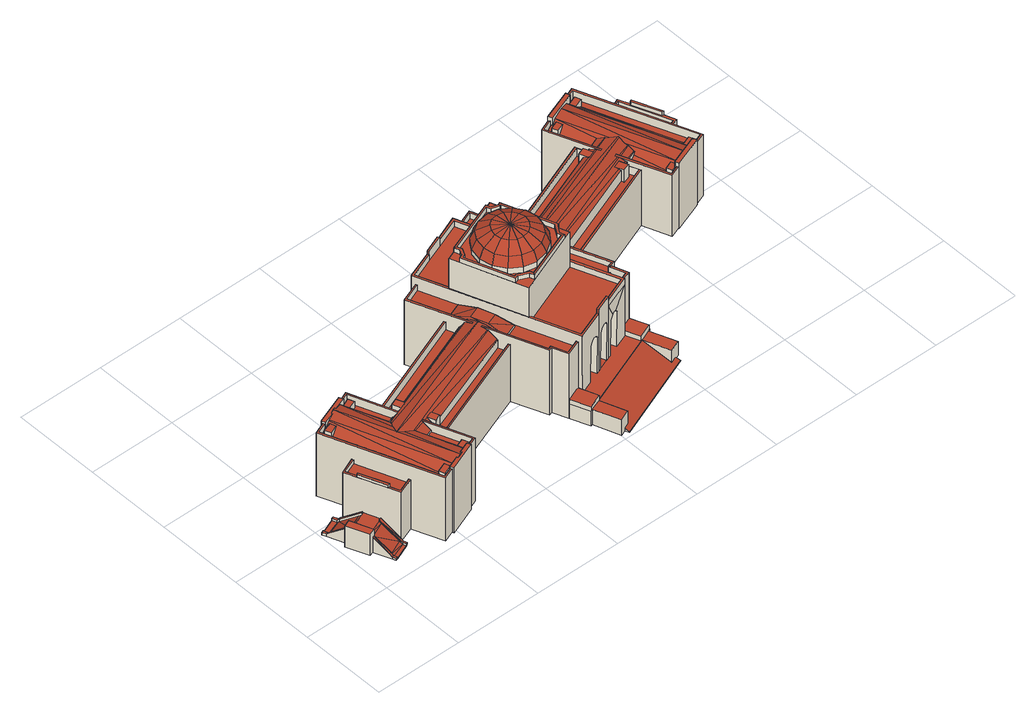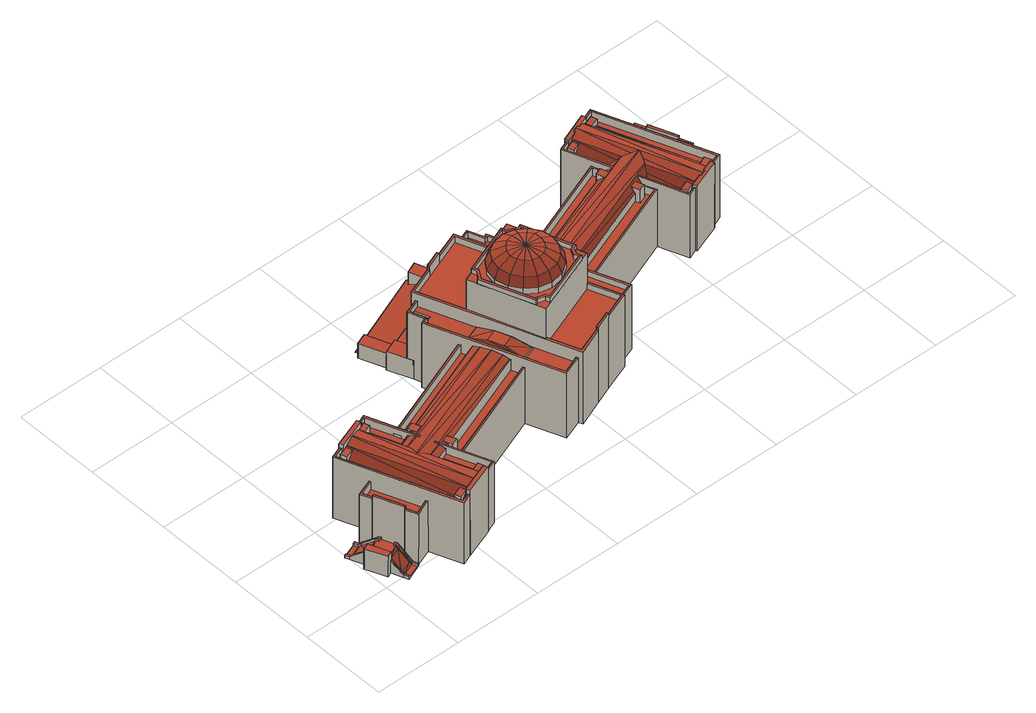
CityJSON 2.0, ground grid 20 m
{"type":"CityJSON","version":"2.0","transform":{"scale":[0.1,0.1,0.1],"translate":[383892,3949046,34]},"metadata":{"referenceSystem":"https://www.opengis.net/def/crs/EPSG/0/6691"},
"CityObjects":{
"building1":{"type":"Building","attributes":{"大字・町コード":"29","13_区市町村コード_大字・町コード_町・丁目コード":"13104029000","Height.highReference":"highestRoofEdge","Height.lowReference":"lowestGroundPoint","Height.status":"measured","measuredHeight":31.7,"BuildingDetails.buildingRoofEdgeArea":2513.86,"BuildingDetails.districtsAndZonesType":"4","BuildingDetails.prefecture":"13","BuildingDetails.city":"13104","BuildingDetails.surveyYear":2016},"address":[{"country":"日本","locality":"東京都新宿区霞ヶ丘町"}],"geometry":[{"type":"Solid","lod":"2","boundaries":[[[[0,1,2,3,4,5,6,7,8,9,10,11,12,13,14,15,16,17,18,19,20,21,22,23,24,25,26,27,28,29,30,31,32,33,34,35,36,37,38,39,40,41,42,43,44,45,46,47,48,49,50,51,52,53,54,55,56,57,58,59,60,61,62,63,64,65,66,67,68,69,70,71,72,73,74,75,76,77,78,79,80,81,82,83,84,85,86,87,88,89,90,91,92,93,94,95,96,97,98]],[[99,100,101]],[[101,102,99]],[[99,102,103]],[[100,104,101]],[[104,100,105]],[[106,104,105]],[[107,108,109,110]],[[108,111,109]],[[111,112,113,109]],[[114,115,116,117]],[[118,117,116,119,120]],[[120,119,121,122]],[[123,124,103,102]],[[112,125,126,113]],[[127,115,114,128]],[[129,106,105,130,131,132,133,134,135,136,137]],[[138,139,107,110]],[[140,141,142,143,144,145]],[[146,147,148]],[[148,147,149]],[[148,150,146]],[[146,150,151]],[[149,147,136]],[[135,149,136]],[[152,153,154,155,156,157]],[[153,158,159,160]],[[158,153,152]],[[161,162,163,164]],[[165,143,142,162]],[[165,162,161]],[[166,167,168,169]],[[150,170,171,151]],[[159,172,173,160]],[[174,164,163,175]],[[176,177,178,179]],[[180,181,182,183]],[[184,185,186,187,188,189,190,191,192,193,194,195]],[[196,197,198,199]],[[200,201,202,203,204,205,206,207,208,209,210]],[[211,212,213,214,215,216,217,218,219,220,221,222]],[[223,224,225,226,227,228,229,230]],[[231,232,233,234,235,236]],[[237,238,239,240,241,242]],[[243,244,245,246,247,248,249,250]],[[251,252,253,254]],[[255,256,257,258]],[[259,260,261,262]],[[263,264,265,266,267,268]],[[269,270,271,272,273]],[[274,275,276,277]],[[278,279,280]],[[281,273,272,282,283,284]],[[259,262,280,279,285,286,287,288,289,281,284]],[[290,291,292,293]],[[294,295,296,297]],[[263,268,298,299,300,301,302,303,291,290]],[[304,305,306,307,308,309,255,258,310,311,312]],[[304,312,313,314,315]],[[316,317,318]],[[319,286,285]],[[307,306,317,316]],[[320,304,315,321,322,299,298]],[[320,298,323]],[[324,320,323,325]],[[288,324,325,289]],[[326,327,328,329,330,331,332,333]],[[334,335,336,337,338,339,340,341]],[[342,343,344,345,346,347]],[[348,349,350]],[[351,352,353,354,355,356]],[[357,358,359,360,361,362]],[[363,358,357]],[[358,364,359]],[[359,364,365]],[[366,367,365,364]],[[366,363,367]],[[367,363,357]],[[366,364,358,363]],[[368,369,370,371,372,373,374,375,376,377,378,379,380,381,382,383,384,385]],[[386,387,388,389,390,391,392,393,394,395,396,397,398,399]],[[400,401,402,403,404,405,406,407]],[[408,409,410,411,412,413,414,415,416,417]],[[418,419,420,421,422,423]],[[424,425,426,427]],[[428,429,430,431]],[[428,431,432]],[[432,431,433]],[[433,430,434]],[[431,430,433]],[[435,434,436]],[[437,438,429,439,440,441]],[[442,436,434,430,429,438,443,444]],[[439,428,432]],[[429,428,439]],[[445,446,447,448,449,450,451,452,453,454,455,456,457,458,459,460,461,462,463,464,465,466]],[[467,468,454,453]],[[469,470,471]],[[472,473,474]],[[475,476,464,477,478,479,480,481,482,483]],[[484,485,486,487]],[[488,474,465,489]],[[490,491,492,493,494,495]],[[496,497,498,499]],[[500,427,426,425,501,502,405,503,504]],[[505,506,507,508]],[[509,510,511,512]],[[513,514,515,516,517,518]],[[519,520,521,522,523,524]],[[525,526,510,509]],[[526,525,527,528]],[[529,530,531,532,533,534,535,536,528,527,537,538]],[[539,540,534,533]],[[541,542,540,539]],[[542,541,543,544]],[[545,546,512,511,547,548,544,543,549,550,551]],[[552,553,554,555]],[[555,554,556,557]],[[557,556,558,559]],[[559,558,560,561]],[[561,560,562,563]],[[563,562,564,565]],[[565,564,566,567]],[[567,566,568,569]],[[569,568,570,571]],[[571,570,572,573]],[[573,572,574,575]],[[575,574,576,577]],[[577,576,578,579]],[[579,578,580,581]],[[581,580,582,583]],[[583,582,553,552]],[[584,555,557,585]],[[585,557,559,586]],[[586,559,561,587]],[[587,561,563,588]],[[588,563,565,589]],[[589,565,567,590]],[[590,567,569,591]],[[591,569,571,592]],[[592,571,573,593]],[[593,573,575,594]],[[594,575,577,595]],[[595,577,579,596]],[[597,581,583,598]],[[596,579,581,597]],[[598,583,552,599]],[[599,552,555,584]],[[600,595,596]],[[600,596,597]],[[600,597,598]],[[600,598,599]],[[600,599,584]],[[600,584,585]],[[600,585,586]],[[600,586,587]],[[600,587,588]],[[600,588,589]],[[600,589,590]],[[600,590,591]],[[600,591,592]],[[600,592,593]],[[600,593,594]],[[600,594,595]],[[601,602,603,604]],[[605,606,607,608,609,610,611,612,613,614,615,616,617,604,603,618,619,620,621,622,623,624,625,626,627,628,629,630,631,632,633,602,601,634]],[[635,636,637,638,639]],[[640,641,642,643,644,645,646,647,648,638,637,649,650,651,652,636,653,654,655]],[[656,657,658,659]],[[660,661,658,657,662,663,664,665,666,667,668,669,670,671,672,673]],[[674,675,676,677,678,669,668,679]],[[680,681,656,659,682,683,684,685,676,675,686,687]],[[688,689,690,691]],[[692,693,694,695]],[[385,384,696,697]],[[698,699,303,302]],[[700,698,302,301]],[[701,702,703,704]],[[705,706,707,708]],[[709,702,701,692,695,708,707,710]],[[711,712,373,372]],[[713,714,313,312]],[[715,314,313,714]],[[716,717,718,719]],[[720,721,722,723]],[[691,719,718,724,725,721,720,688]],[[726,712,711]],[[727,712,726,362,361]],[[360,697,696,727,361]],[[728,729,730,236,235,731,300,299,322]],[[732,728,322,321]],[[730,729,709,710]],[[700,301,300,731]],[[241,725,724,732,321,315,314,715,242]],[[733,734,735,736,737,738,739,740]],[[741,742,743,744,745,746,747,748]],[[749,750,751,752,753,754]],[[755,756,757,758,759,760]],[[761,762,763,764]],[[765,766,767,768]],[[440,393,392,769,441]],[[769,770,441]],[[771,755,772,773]],[[774,775,776,777]],[[764,773,772,778,779,780,781,782,783,784,785,775,774,761]],[[786,787,781,780]],[[788,399,398,435,436,442]],[[789,790,751,791]],[[792,793,794,795]],[[796,797,798,799,800,790,789,765,768,795,794,801]],[[798,797,802,803,804]],[[788,442,444]],[[805,806,807,409,408,788,444,443]],[[801,807,806,808,809,796]],[[805,810,811,806]],[[805,437,441,770,419,418,785,784,810]],[[438,437,805,443]],[[796,812,813,802,797]],[[814,815,816,817,818,819,820,821,822,823]],[[824,825,826]],[[827,828,826,825,829,830,831,832,818,817]],[[813,833,834,835,836,837,838,839,803,802]],[[840,782,781,787,841,842]],[[843,844,845,846]],[[783,782,840,847,848,846,845,849,850,851]],[[852,853,838,837]],[[854,855,828,827]],[[856,857,848,847]],[[823,858,859,814]],[[860,861,862,863,864,865,866,867]],[[868,869,870,871,872,873,874,875]],[[811,810,784,783,851]],[[876,877,809,808,806,811,851,862,861]],[[875,812,796,809,877,868]],[[876,878,870,869,877]],[[878,876,860,867,832,831]],[[879,880,881,882,883,884,885,886]],[[887,888,889,890,891,892,893,894,895,896,897,898]],[[899,900,901,902,903,904,905,906]],[[907,908,909,910,911,912,913,914]],[[915,916,917,918,779,778]],[[919,920,921,922,800,799]],[[923,924,925,926]],[[926,925,927]],[[928,929,926,927]],[[923,930,931,932,924]],[[930,923,933]],[[933,923,934]],[[935,936,937,938]],[[935,938,939]],[[940,941,942,943]],[[943,944,940]],[[940,944,945,946]],[[928,947,948,949,950,951,952,929]],[[953,948,947]],[[954,953,947]],[[955,953,954,956]],[[957,958,959]],[[957,959,955]],[[957,955,956,960,961]],[[962,963,964,965]],[[964,966,965]],[[965,966,967,968]],[[969,970,971,972]],[[970,969,973]],[[970,973,974]],[[975,976,977,978]],[[979,980,933,934]],[[981,982,937,936]],[[942,941,983,984]],[[958,985,986,959]],[[967,987,988,968]],[[989,972,971,990]],[[991,992,993,994,995,996,997,998,999,1000,1001,1002]],[[1003,1004,1005,1006,1007,1008,1009]],[[1010,1011,1012,1013]],[[108,107,105,100]],[[111,108,100,99]],[[111,99,103,112]],[[115,102,101,116]],[[119,116,101,104]],[[121,119,104,106]],[[122,121,106,129]],[[54,110,109,113,55]],[[117,59,58,114]],[[113,126,56,55]],[[57,56,126,125,124,123,127,128]],[[114,58,57,128]],[[112,103,124,125]],[[127,123,102,115]],[[142,141,68,67]],[[139,138,131,130]],[[139,130,105,107]],[[143,135,134,144]],[[134,133,145,144]],[[140,145,133,132]],[[152,157,136,147]],[[137,136,157,156]],[[152,147,146,158]],[[158,146,151,159]],[[164,150,148,161]],[[161,148,149,165]],[[143,165,149,135]],[[160,63,62,154,153]],[[66,163,162,142,67]],[[168,53,52,191,190,169]],[[54,53,168,167,69,68,141,140,132,131,138,110]],[[188,70,69,167,166,189]],[[189,166,169,190]],[[173,64,63,160]],[[173,172,171,170,174,175,65,64]],[[65,175,163,66]],[[172,159,151,171]],[[164,174,170,150]],[[154,62,61,179,178,155]],[[176,60,59,117,118,177]],[[176,179,61,60]],[[177,118,120,122,129,137,156,155,178]],[[188,187,71,70]],[[52,51,192,191]],[[72,71,187,186]],[[193,192,51,50]],[[183,182,195,194]],[[195,182,181,184]],[[185,184,181,180]],[[248,48,199,198,287,286,319,249]],[[196,47,46,239,238,318,317,306,305,197]],[[199,48,47,196]],[[320,324,288,287,198,197,305,304]],[[248,247,49,48]],[[46,45,240,239]],[[240,45,44,345,344,722,721,725,241]],[[246,73,72,186,185,180,183,194,193,50,49,247]],[[74,73,246,245]],[[231,78,77,232]],[[356,79,78,231,236,730,710,707,706,351]],[[200,210,234,233,296,295]],[[244,243,222,221,276,275]],[[350,207,206,699,698,700,731,235,234,210,209,348]],[[238,237,225,224,308,307,316,318]],[[242,715,714,713,226,225,237]],[[212,211,250,249,319,285,279]],[[243,250,211,222]],[[253,75,74,245,244,275,274,269,254]],[[252,76,75,253]],[[232,77,76,252,251,267,266,297,296,233]],[[325,323,298,268,267,251,254,269,273,281,289]],[[258,257,229,228,310]],[[284,283,216,215,260,259]],[[229,257,256,230]],[[309,223,230,256,255]],[[262,261,214,213,278,280]],[[214,261,260,215]],[[266,265,202,201,294,297]],[[277,220,219,270,269,274]],[[202,265,264,203]],[[290,293,204,203,264,263]],[[272,271,218,217,282]],[[218,271,270,219]],[[201,200,295,294]],[[293,292,205,204]],[[228,227,311,310]],[[309,308,224,223]],[[277,276,221,220]],[[283,282,217,216]],[[213,212,279,278]],[[79,356,355,80]],[[345,44,43,346]],[[350,349,208,207]],[[209,208,349,348]],[[347,330,329,342]],[[343,342,329,328]],[[353,352,340,339]],[[338,354,353,339]],[[371,370,367,357]],[[711,372,371,357,362,726]],[[370,369,365,367]],[[360,359,368,385,697]],[[368,359,365,369]],[[406,405,502,82,81]],[[406,81,80,355,354,338,337,703,702,709,729,728,732,724,718,717,331,330,347,346,43,42,407]],[[413,412,95,94,1014,496,499,462,461]],[[95,412,411,96]],[[411,410,97,96]],[[97,410,409,807,801,794,793,744,743,754,753,98]],[[42,41,400,407]],[[36,35,423,422]],[[418,423,35,34,759,758,736,735,776,775,785]],[[379,378,508,507]],[[505,508,378,377]],[[424,446,445,491,490,501,425]],[[421,420,391,390]],[[401,375,374,402]],[[727,696,384,383,403,402,374,373,712]],[[404,403,383,382]],[[404,382,381,503,405]],[[389,388,415,414]],[[415,388,387,416]],[[416,387,386,417]],[[788,408,417,386,399]],[[770,769,392,391,420,419]],[[395,394,439,432]],[[395,432,433,396]],[[397,396,433,434]],[[440,439,394,393]],[[398,397,434,435]],[[465,464,476]],[[484,487,478,477,498,497,1015,93,92]],[[94,93,1015,1014]],[[472,84,83,471,470,494,493,473]],[[85,84,472,474]],[[482,481,89,88]],[[90,89,481,480]],[[483,482,88,87]],[[463,477,464]],[[485,91,90,480,479,486]],[[92,91,485,484]],[[478,487,486,479]],[[483,87,86,488,489,475]],[[488,86,85,474]],[[476,475,489,465]],[[495,494,470,469]],[[492,466,465,474,473,493]],[[445,466,492,491]],[[477,463,462,499,498]],[[1014,1015,497,496]],[[490,495,469,471,83,82,502,501]],[[506,500,504,380,379,507]],[[381,380,504,503]],[[500,506,505,377,376,427]],[[460,536,535,37,36,422,421,390,389,414,413,461]],[[37,535,534,38]],[[39,38,534,540,542,544]],[[39,544,548,40]],[[447,446,424,427,376,375,401,400,41,40,548,547,1016]],[[536,460,459,1017,1018,1019,1020,1021,456,455,528]],[[448,447,1016,1022,1023]],[[1022,1016,1024,1025,1026]],[[452,451,1027,1025,1024]],[[1016,547,511,1024]],[[526,528,455,454,1028,1029,1030,1031,1032,453,452,1024,511,510]],[[516,512,546,517]],[[515,527,525,509,512,516]],[[514,537,527,515]],[[538,537,514,513]],[[524,523,532,531]],[[522,533,532,523]],[[521,543,541,539,533,522]],[[520,549,543,521]],[[518,517,546,545]],[[550,549,520,519]],[[609,574,572,610]],[[610,572,570,611]],[[611,570,568,612]],[[612,568,566,613]],[[613,566,564,614]],[[614,564,562,615]],[[615,562,560,616]],[[616,560,558,617]],[[617,558,556,604]],[[604,556,554,601]],[[601,554,553,634]],[[634,553,582,605]],[[605,582,580,606]],[[606,580,578,607]],[[607,578,576,608]],[[608,576,574,609]],[[545,651,650,529,538,513,518]],[[529,650,649,530]],[[531,530,649,637,636,652,551,550,519,524]],[[551,652,651,545]],[[603,602,633,657,656,618]],[[632,662,657,633]],[[631,663,662,632]],[[630,664,663,631]],[[629,665,664,630]],[[628,666,665,629]],[[627,667,666,628]],[[626,668,667,627]],[[625,679,668,626]],[[624,674,679,625]],[[623,675,674,624]],[[622,686,675,623]],[[621,687,686,622]],[[620,680,687,621]],[[619,681,680,620]],[[618,656,681,619]],[[645,658,661,646]],[[646,661,660,647]],[[647,660,673,648]],[[648,673,672,638]],[[638,672,671,639]],[[639,671,670,635]],[[635,670,669,636]],[[636,669,678,653]],[[653,678,677,654]],[[654,677,676,655]],[[655,676,685,640]],[[640,685,684,641]],[[641,684,683,642]],[[642,683,682,643]],[[643,682,659,644]],[[644,659,658,645]],[[327,326,689,688,720,723]],[[333,332,716,719,691,690]],[[326,333,690,689]],[[334,341,705,708,695,694]],[[335,334,694,693]],[[336,335,693,692,701,704]],[[699,206,205,292,291,303]],[[336,704,703,337]],[[352,351,706,705,341,340]],[[226,713,312,311,227]],[[331,717,716,332]],[[723,722,344,343,328,327]],[[33,760,759,34]],[[0,98,753,752]],[[743,742,749,754]],[[741,750,749,742]],[[756,738,737,757]],[[736,758,757,737]],[[734,733,762,761,774,777]],[[740,739,771,773,764,763]],[[733,740,763,762]],[[746,745,792,795,768,767]],[[747,746,767,766]],[[748,747,766,765,789,791]],[[756,755,771,739,738]],[[734,777,776,735]],[[791,751,750,741,748]],[[744,793,792,745]],[[882,881,841,787,786]],[[804,803,904,903]],[[905,904,803,839]],[[836,835,901,900]],[[842,841,881,880]],[[885,884,844,843]],[[890,889,825,824]],[[894,893,816,815]],[[822,821,898,897]],[[838,853,906,905,839]],[[906,853,852,899]],[[836,900,899,852,837]],[[817,816,893,892,854,827]],[[828,855,891,890,824,826]],[[891,855,854,892]],[[848,857,886,885,843,846]],[[886,857,856,879]],[[840,842,880,879,856,847]],[[822,897,896,858,823]],[[814,859,895,894,815]],[[895,859,858,896]],[[916,31,30,864,863,850,849,917]],[[865,29,28,907,914,820,819,866]],[[864,30,29,865]],[[832,867,866,819,818]],[[851,850,863,862]],[[873,3,2,921,920,834,833,874]],[[872,4,3,873]],[[910,5,4,872,871,830,829,911]],[[812,875,874,833,813]],[[878,831,830,871,870]],[[860,876,861]],[[877,869,868]],[[916,915,32,31]],[[907,28,27,908]],[[6,909,908,27,26,993,992,1003,1009,997,996,7]],[[760,33,32,915,778,772,755]],[[922,1,0,752,751,790,800]],[[2,1,922,921]],[[910,909,6,5]],[[920,919,902,901,835,834]],[[825,889,888,912,911,829]],[[913,912,888,887]],[[844,884,883,918,917,849,845]],[[820,914,913,887,898,821]],[[779,918,883,882,786,780]],[[798,804,903,902,919,799]],[[931,930,935,939]],[[935,930,933,936]],[[943,942,934,923]],[[926,929,945,944,943,923]],[[946,952,23,22,941,940]],[[945,929,952,946]],[[18,938,937,19]],[[24,23,952,951]],[[950,949,10,9]],[[953,955,966,964,963,948]],[[968,11,10,949,962,965]],[[963,962,949,948]],[[966,955,959,967]],[[972,958,957,969]],[[969,957,961,973]],[[14,971,970,974,15]],[[977,16,15,974,973,961,960,978]],[[16,977,976,17]],[[18,17,976,975,932,931,939,938]],[[928,927,925,924,932,975,978,960,956,954,947]],[[937,982,20,19]],[[21,20,982,981,980,979,984,983]],[[983,941,22,21]],[[936,933,980,981]],[[984,979,934,942]],[[988,12,11,968]],[[988,987,986,985,989,990,13,12]],[[13,990,971,14]],[[987,967,959,986]],[[972,989,985,958]],[[994,25,24,951,950,9,8,995]],[[26,25,994,993]],[[996,995,8,7]],[[1009,1008,998,997]],[[1005,1004,991,1002]],[[999,998,1008,1007]],[[992,991,1004,1003]],[[1012,1011,1000,999,1007,1006]],[[1000,1011,1010,1001]],[[1002,1001,1010,1013,1005]],[[1006,1005,1013,1012]],[[1025,1027,1033,1034]],[[449,448,1023,1035]],[[1023,1022,1036,1035]],[[451,450,1033,1027]],[[1022,1026,1037,1036]],[[1026,1025,1034,1037]],[[1037,1034,1033,450,449,1035,1036]],[[1030,1029,1038,1039]],[[467,453,1032,1040]],[[1031,1030,1039,1041]],[[454,468,1042,1028]],[[1032,1031,1041,1040]],[[1029,1028,1042,1038]],[[1039,1038,1042,468,467,1040,1041]],[[1018,1017,1043,1044]],[[457,456,1021,1045]],[[1021,1020,1046,1045]],[[1020,1019,1047,1046]],[[1019,1018,1044,1047]],[[459,458,1043,1017]],[[1047,1044,1043,458,457,1045,1046]]]],"semantics":{"surfaces":[{"type":"GroundSurface"},{"type":"RoofSurface"},{"type":"WallSurface"}],"values":[[0,1,1,1,1,1,1,1,1,1,1,1,1,1,1,1,1,1,1,1,1,1,1,1,1,1,1,1,1,1,1,1,1,1,1,1,1,1,1,1,1,1,1,1,1,1,1,1,1,1,1,1,1,1,1,1,1,1,1,1,1,1,1,1,1,1,1,1,1,1,1,1,1,1,1,1,1,1,1,1,1,1,1,1,1,1,1,1,1,1,1,1,1,1,1,1,1,1,1,1,1,1,1,1,1,1,1,1,1,1,1,1,1,1,1,1,1,1,1,1,1,1,1,1,1,1,1,1,1,1,1,1,1,1,1,1,1,1,1,1,1,1,1,1,1,1,1,1,1,1,1,1,1,1,1,1,1,1,1,1,1,1,1,1,1,1,1,1,1,1,1,1,1,1,1,1,1,1,1,1,1,1,1,1,1,1,1,1,1,1,1,1,1,1,1,1,1,1,1,1,1,1,1,1,1,1,1,1,1,1,1,1,1,1,1,1,1,1,1,1,1,1,1,1,1,1,1,1,1,1,1,1,1,1,1,1,1,1,1,1,1,1,1,1,1,1,1,1,1,1,1,1,1,1,1,1,1,1,1,1,1,1,1,1,1,1,1,1,1,1,1,1,1,1,1,1,2,2,2,2,2,2,2,2,2,2,2,2,2,2,2,2,2,2,2,2,2,2,2,2,2,2,2,2,2,2,2,2,2,2,2,2,2,2,2,2,2,2,2,2,2,2,2,2,2,2,2,2,2,2,2,2,2,2,2,2,2,2,2,2,2,2,2,2,2,2,2,2,2,2,2,2,2,2,2,2,2,2,2,2,2,2,2,2,2,2,2,2,2,2,2,2,2,2,2,2,2,2,2,2,2,2,2,2,2,2,2,2,2,2,2,2,2,2,2,2,2,2,2,2,2,2,2,2,2,2,2,2,2,2,2,2,2,2,2,2,2,2,2,2,2,2,2,2,2,2,2,2,2,2,2,2,2,2,2,2,2,2,2,2,2,2,2,2,2,2,2,2,2,2,2,2,2,2,2,2,2,2,2,2,2,2,2,2,2,2,2,2,2,2,2,2,2,2,2,2,2,2,2,2,2,2,2,2,2,2,2,2,2,2,2,2,2,2,2,2,2,2,2,2,2,2,2,2,2,2,2,2,2,2,2,2,2,2,2,2,2,2,2,2,2,2,2,2,2,2,2,2,2,2,2,2,2,2,2,2,2,2,2,2,2,2,2,2,2,2,2,2,2,2,2,2,2,2,2,2,2,2,2,2,2,2,2,2,2,2,2,2,2,2,2,2,2,2,2,2,2,2,2,2,2,2,2,2,2,2,2,2,2,2,2,2,2,2,2,2,2,2,2,2,2,2,2,2,2,2,2,2,2,2,2,2,2,2,2,2,2,2,2,2,2,2,2,2,2,2,2,2,2,2,2,2,2,2,2,2,2,2,2,2]]}}]}
},
"vertices":[
[257,123,5],[280,64,5],[258,55,5],[259,52,5],[193,26,5],[192,30,5],[167,21,5],[140,89,5],[104,75,5],[89,114,5],[86,113,5],[104,69,5],[107,61,5],[63,43,5],[60,51,5],[45,89,5],[36,86,5],[16,135,5],[25,139,5],[10,179,5],[6,188,5],[50,205,5],[54,195,5],[72,148,5],[75,149,5],[59,189,5],[96,204,5],[69,273,5],[95,284,5],[94,287,5],[160,312,5],[162,309,5],[182,317,5],[207,253,5],[458,350,5],[428,427,5],[472,444,5],[469,453,5],[530,476,5],[570,492,5],[631,516,5],[635,507,5],[679,524,5],[711,442,5],[957,538,5],[932,603,5],[959,614,5],[958,614,5],[1025,639,5],[1049,648,5],[1076,578,5],[1113,592,5],[1124,566,5],[1125,567,5],[1131,552,5],[1120,584,5],[1115,595,5],[1154,611,5],[1158,599,5],[1168,575,5],[1178,579,5],[1197,533,5],[1187,529,5],[1200,496,5],[1204,487,5],[1165,471,5],[1161,481,5],[1147,517,5],[1145,517,5],[1150,504,5],[1149,504,5],[1159,478,5],[1121,463,5],[1149,392,5],[1122,382,5],[1123,381,5],[1056,356,5],[1056,357,5],[1031,348,5],[1008,409,5],[761,312,5],[789,241,5],[777,237,5],[785,215,5],[807,162,5],[802,160,5],[824,102,5],[814,98,5],[818,88,5],[618,8,5],[614,18,5],[602,13,5],[581,71,5],[577,70,5],[560,112,5],[559,112,5],[546,146,5],[539,143,5],[509,220,5],[1126,581,11],[1134,559,34],[1156,593,11],[1154,597,7],[1124,585,7],[1164,571,34],[1136,554,39],[1166,567,39],[1136,554,44],[1134,559,39],[1129,557,39],[1131,552,44],[1126,581,16],[1124,585,12],[1120,584,12],[1158,599,12],[1154,597,12],[1156,593,16],[1168,575,37],[1165,573,37],[1164,571,39],[1165,572,39],[1166,567,44],[1167,567,44],[1150,609,7],[1120,597,7],[1120,597,12],[1115,595,12],[1150,609,12],[1154,611,12],[1167,567,39],[1138,550,39],[1133,548,39],[1143,521,39],[1145,522,39],[1150,524,39],[1151,519,39],[1181,531,39],[1182,531,39],[1133,548,44],[1138,550,44],[1143,521,44],[1145,517,44],[1147,517,44],[1151,519,44],[1150,524,44],[1145,522,44],[1193,499,11],[1183,526,35],[1164,487,11],[1153,514,35],[1166,483,6],[1195,494,6],[1183,526,40],[1187,528,40],[1187,529,41],[1183,528,41],[1182,531,44],[1181,531,44],[1193,499,16],[1195,494,11],[1200,496,11],[1164,487,16],[1160,485,16],[1161,481,11],[1166,483,11],[1153,514,40],[1146,503,143],[1150,504,143],[1125,567,143],[1121,565,143],[1170,473,6],[1199,485,6],[1199,485,11],[1204,487,11],[1170,473,11],[1165,471,11],[1178,579,57],[1165,573,57],[1183,528,57],[1197,533,57],[1120,467,114],[1153,480,114],[1111,587,114],[1078,573,114],[1153,480,134],[1120,467,134],[1121,463,134],[1159,478,134],[1149,504,134],[1146,503,134],[1121,565,134],[1124,566,134],[1113,592,134],[1076,577,134],[1078,573,134],[1111,587,134],[958,614,173],[962,605,173],[1028,630,173],[1025,639,173],[1049,359,143],[1048,362,143],[1043,360,143],[1038,373,143],[1043,375,143],[1016,444,143],[1001,438,143],[1006,425,143],[1012,410,143],[1011,410,143],[1034,353,143],[1046,642,143],[1031,637,143],[1034,629,143],[1040,631,143],[1045,617,143],[1040,615,143],[1121,406,143],[1126,408,143],[1132,394,143],[1126,392,143],[1128,389,143],[1144,395,143],[956,598,143],[953,607,143],[937,601,143],[972,512,143],[987,518,143],[961,585,143],[956,583,143],[951,596,143],[1031,348,163],[1056,357,163],[1054,361,163],[1034,353,163],[992,461,163],[988,459,163],[937,601,163],[960,610,163],[959,614,163],[932,603,163],[977,488,163],[981,489,163],[1144,395,163],[1121,386,163],[1122,382,163],[1149,392,163],[1049,648,163],[1025,639,163],[1027,635,163],[1046,642,163],[1053,365,173],[1056,356,173],[1123,381,173],[1119,390,173],[969,603,160],[951,596,160],[956,583,160],[974,590,160],[1025,609,160],[1045,617,160],[1040,630,160],[1020,623,160],[1056,380,160],[1038,373,160],[1043,360,160],[1053,364,160],[1053,365,160],[1061,368,160],[1119,390,160],[1132,394,160],[1126,408,160],[1106,400,160],[1111,387,160],[1119,390,152],[1121,386,152],[1128,389,146],[1126,392,146],[1034,629,146],[1031,637,146],[1034,628,147],[1108,386,162],[1121,406,146],[1040,615,146],[1038,615,147],[1028,636,149],[1027,635,150],[1028,630,150],[1015,625,163],[1108,386,163],[1044,376,147],[1022,446,152],[1016,444,146],[1043,375,146],[1048,362,146],[1049,359,146],[1054,361,151],[1053,364,151],[1064,369,163],[1024,472,163],[1025,466,162],[1026,464,162],[1027,449,157],[1027,448,157],[971,609,163],[962,605,154],[961,608,154],[954,608,147],[953,607,146],[956,598,146],[961,585,146],[987,518,146],[998,522,157],[1007,510,162],[1008,509,162],[1012,503,163],[957,609,147],[960,610,148],[960,610,147],[1027,635,149],[994,617,169],[1025,492,165],[1026,491,165],[1087,378,169],[1014,625,163],[1088,378,169],[958,516,129],[961,507,129],[967,510,129],[957,533,129],[712,438,129],[721,414,129],[946,501,129],[942,510,129],[992,426,129],[976,421,129],[974,427,129],[750,340,129],[759,317,129],[1006,413,129],[996,436,129],[989,433,129],[957,533,149],[967,510,149],[968,510,149],[957,538,149],[711,442,149],[712,438,149],[1011,410,149],[1012,410,149],[1006,425,149],[997,436,149],[996,436,149],[1006,413,149],[759,317,149],[761,312,149],[1008,409,149],[705,434,163],[731,359,175],[746,323,163],[734,356,163],[727,374,165],[721,392,163],[718,394,175],[704,349,175],[714,311,163],[691,384,175],[673,422,163],[746,323,158],[714,311,158],[673,422,158],[705,434,158],[715,407,158],[719,409,158],[676,519,158],[636,503,158],[755,192,158],[769,197,158],[757,229,158],[774,235,158],[772,239,158],[774,239,158],[774,240,158],[784,243,158],[745,342,158],[740,340,158],[541,148,158],[548,151,158],[561,117,158],[593,129,158],[473,440,158],[434,425,158],[476,317,158],[479,318,158],[469,345,158],[501,357,158],[542,245,158],[510,233,158],[502,254,158],[500,254,158],[635,507,172],[636,503,172],[676,519,172],[784,243,172],[774,240,172],[775,236,172],[789,241,172],[679,524,172],[490,278,172],[487,277,172],[539,143,172],[546,146,172],[559,112,172],[594,125,172],[593,129,172],[561,117,172],[548,151,172],[541,148,172],[480,295,172],[483,297,172],[434,425,172],[473,440,172],[472,444,172],[428,427,172],[757,188,172],[771,194,172],[769,197,172],[755,192,172],[514,317,175],[487,307,175],[500,272,175],[526,282,175],[501,357,163],[542,245,163],[510,233,163],[500,259,163],[500,266,168],[486,306,170],[495,282,171],[469,345,163],[480,315,163],[483,312,169],[500,266,169],[497,276,171],[500,267,169],[758,189,42],[757,188,42],[760,180,42],[730,168,42],[722,187,42],[697,177,42],[704,158,42],[698,156,42],[691,153,42],[666,143,42],[661,141,42],[654,139,42],[646,157,42],[621,147,42],[628,129,42],[597,117,42],[594,125,42],[593,125,42],[609,83,42],[691,116,42],[777,150,42],[774,149,42],[684,172,42],[659,162,42],[785,214,42],[786,214,42],[785,215,42],[807,162,42],[806,162,42],[802,160,42],[799,92,11],[777,150,41],[609,83,43],[606,81,43],[627,23,12],[614,18,12],[618,8,7],[818,88,6],[814,98,11],[581,71,44],[602,13,44],[627,23,44],[606,81,44],[824,102,42],[799,92,42],[790,201,53],[758,189,53],[774,149,53],[806,162,53],[786,214,53],[785,214,53],[560,112,54],[577,70,54],[609,83,54],[593,125,54],[785,204,172],[790,201,172],[777,237,172],[774,239,172],[772,239,172],[769,197,152],[785,204,152],[774,235,152],[757,229,152],[696,160,201],[698,156,201],[698,156,190],[696,160,190],[562,223,175],[600,123,175],[659,146,175],[696,160,175],[754,183,175],[715,283,175],[654,441,175],[628,509,175],[572,487,175],[532,472,175],[475,450,175],[501,382,175],[659,146,201],[661,141,201],[659,146,190],[661,141,190],[558,222,190],[499,381,190],[501,382,190],[475,450,190],[532,472,190],[530,476,190],[469,453,190],[597,117,190],[600,123,190],[562,223,190],[532,472,198],[530,476,198],[572,487,198],[570,492,198],[572,487,190],[570,492,190],[715,283,190],[754,183,190],[760,180,190],[631,516,190],[628,509,190],[654,441,190],[657,442,190],[582,270,301],[578,260,280],[607,254,280],[607,264,301],[636,260,280],[632,269,301],[661,276,280],[654,283,301],[678,300,280],[668,304,301],[684,329,280],[674,329,301],[678,359,280],[669,355,301],[662,383,280],[655,376,301],[638,400,280],[634,391,301],[609,406,280],[609,396,301],[580,401,280],[583,392,301],[555,385,280],[562,378,301],[538,360,280],[547,356,301],[532,331,280],[542,331,301],[537,302,280],[546,306,301],[553,277,280],[561,284,301],[607,292,317],[622,295,317],[634,303,317],[643,315,317],[646,330,317],[643,344,317],[635,357,317],[623,365,317],[608,368,317],[594,366,317],[581,358,317],[573,345,317],[570,331,317],[572,316,317],[580,304,317],[593,295,317],[608,330,322],[607,254,266],[619,252,266],[630,256,266],[636,260,266],[553,277,266],[537,302,266],[532,331,266],[538,360,266],[555,385,266],[580,401,266],[609,406,266],[638,400,266],[662,383,266],[678,359,266],[684,329,266],[678,300,266],[661,276,266],[690,279,266],[687,287,266],[699,308,266],[700,308,266],[660,415,266],[658,414,266],[639,420,266],[636,428,266],[524,385,266],[528,376,266],[520,360,266],[514,357,266],[551,255,266],[556,257,266],[581,246,266],[584,238,266],[578,260,266],[522,376,266],[518,388,266],[500,381,266],[507,360,266],[516,364,266],[663,421,266],[707,305,266],[703,303,266],[692,287,266],[696,276,266],[581,232,266],[577,242,266],[556,252,266],[548,249,266],[499,381,266],[558,222,266],[715,283,266],[657,442,266],[639,434,266],[643,424,266],[658,419,266],[690,279,277],[584,238,277],[581,232,277],[696,276,277],[556,252,277],[577,242,277],[581,246,277],[556,257,277],[551,255,277],[514,357,277],[520,360,277],[528,376,277],[524,385,277],[518,388,277],[522,376,277],[516,364,277],[507,360,277],[548,249,277],[639,420,277],[658,414,277],[658,419,277],[643,424,277],[639,434,277],[636,428,277],[699,308,277],[687,287,277],[692,287,277],[703,303,277],[707,305,277],[663,421,277],[660,415,277],[700,308,277],[966,496,161],[958,516,161],[942,510,161],[950,490,161],[969,439,161],[976,421,161],[992,426,161],[985,445,161],[741,353,162],[736,351,162],[1000,440,158],[1001,438,157],[995,452,162],[973,431,158],[745,354,162],[750,340,157],[974,427,157],[989,433,157],[997,436,157],[996,439,158],[988,436,158],[745,355,162],[991,451,162],[719,397,162],[723,398,162],[972,512,157],[977,500,161],[977,497,162],[946,501,157],[721,414,157],[722,413,157],[950,491,161],[965,496,161],[973,498,161],[968,510,157],[961,507,157],[727,400,162],[974,496,162],[719,396,162],[732,376,165],[736,378,165],[736,377,165],[990,455,163],[994,456,162],[727,399,162],[241,243,132],[245,233,132],[470,319,132],[460,346,132],[210,249,132],[220,224,132],[230,227,132],[226,237,132],[249,150,132],[258,128,132],[507,224,132],[499,245,132],[273,159,132],[274,156,132],[259,150,132],[258,153,132],[258,128,152],[249,150,152],[247,149,152],[257,123,152],[509,220,152],[507,224,152],[219,223,152],[220,224,152],[210,249,152],[460,346,152],[458,350,152],[207,253,152],[248,224,166],[241,243,166],[226,237,166],[233,219,166],[252,168,166],[259,150,166],[274,156,166],[267,174,166],[478,310,168],[478,310,169],[230,227,152],[219,221,155],[231,225,155],[246,230,156],[474,309,168],[470,319,152],[245,233,152],[222,213,168],[219,212,168],[215,220,154],[200,215,154],[197,210,158],[191,200,169],[190,200,169],[474,309,169],[215,222,152],[201,216,152],[496,265,169],[253,168,165],[241,164,166],[258,153,152],[273,159,152],[499,245,152],[499,246,153],[268,172,165],[208,155,169],[210,154,168],[238,163,166],[237,164,168],[241,166,168],[492,263,169],[217,150,162],[230,142,152],[244,147,152],[490,289,175],[177,169,175],[492,264,169],[177,168,175],[191,162,172],[189,198,169],[184,186,171],[246,57,169],[246,57,168],[111,264,165],[96,258,152],[177,48,152],[179,49,153],[108,282,168],[97,278,159],[97,280,159],[89,277,152],[91,271,152],[106,277,165],[182,35,152],[184,31,152],[183,35,152],[193,54,165],[198,41,165],[190,34,157],[190,35,157],[202,40,169],[109,282,169],[256,61,158],[257,59,158],[262,61,152],[260,65,152],[248,60,165],[243,73,165],[255,78,152],[173,287,153],[201,217,152],[174,288,152],[169,301,152],[167,307,152],[166,307,152],[168,301,152],[162,283,165],[157,296,165],[163,305,156],[164,303,156],[152,299,169],[266,67,165],[261,80,165],[172,46,165],[177,33,165],[181,290,165],[175,304,165],[86,270,165],[92,256,165],[121,290,173],[136,296,173],[137,293,173],[164,303,173],[160,312,173],[94,287,173],[97,278,173],[122,287,173],[233,48,173],[217,42,173],[216,45,173],[190,35,173],[193,26,173],[259,52,173],[256,61,173],[231,51,173],[129,293,175],[225,45,175],[203,40,169],[181,290,148],[174,288,148],[201,217,148],[215,222,148],[180,312,148],[167,307,148],[169,301,148],[175,304,148],[74,271,148],[169,26,148],[184,31,148],[182,35,148],[177,33,148],[172,46,148],[177,48,148],[96,258,148],[92,256,148],[86,270,148],[91,271,148],[89,277,148],[266,67,148],[260,65,148],[262,61,148],[275,66,148],[244,147,148],[230,142,148],[255,78,148],[261,80,148],[95,284,168],[69,273,168],[167,21,168],[192,30,168],[190,34,168],[169,26,168],[74,271,168],[97,280,168],[182,317,168],[162,309,168],[163,305,168],[180,312,168],[275,66,168],[257,59,168],[258,55,168],[280,64,168],[51,189,10],[32,138,41],[32,137,42],[66,151,42],[34,133,46],[34,132,46],[68,146,46],[16,176,10],[30,141,39],[31,141,39],[14,180,6],[49,193,6],[16,176,15],[14,180,11],[10,179,11],[25,139,44],[30,141,44],[56,191,15],[54,195,11],[49,193,11],[51,189,15],[66,151,47],[68,146,51],[72,148,51],[48,98,46],[81,111,46],[86,113,46],[89,114,46],[75,149,46],[72,148,46],[83,107,42],[50,93,42],[98,72,11],[50,92,41],[62,57,11],[64,53,6],[100,67,6],[51,91,40],[49,91,40],[86,113,51],[81,111,51],[83,107,47],[102,73,16],[98,72,16],[100,67,11],[104,69,11],[62,57,16],[58,56,16],[60,51,11],[64,53,11],[49,91,45],[45,89,45],[31,141,59],[16,135,59],[36,86,59],[51,91,59],[45,203,6],[11,190,6],[11,190,11],[6,188,11],[50,205,11],[45,203,11],[67,44,6],[103,59,6],[103,59,11],[107,61,11],[67,44,11],[63,43,11],[64,187,132],[97,200,132],[96,204,132],[59,189,132],[104,75,132],[140,89,132],[139,93,132],[107,80,132],[98,102,132],[94,100,132],[70,162,132],[74,163,132],[97,200,122],[64,187,122],[74,163,122],[99,102,122],[98,102,122],[107,80,122],[139,93,122],[70,162,139],[94,100,139],[99,102,139],[74,163,139],[560,112,42],[577,70,42],[760,180,175],[630,130,133],[635,132,142],[643,135,145],[651,137,142],[656,139,133],[726,167,140],[731,169,131],[698,156,175],[713,161,141],[719,164,143],[706,159,131],[668,144,134],[674,147,142],[681,149,146],[689,152,143],[693,154,134],[699,178,131],[705,180,141],[724,187,131],[719,185,140],[712,183,143],[667,165,142],[674,168,146],[686,173,134],[681,171,143],[661,163,134],[623,148,133],[628,150,142],[648,158,133],[643,156,142],[636,153,145]
]}
